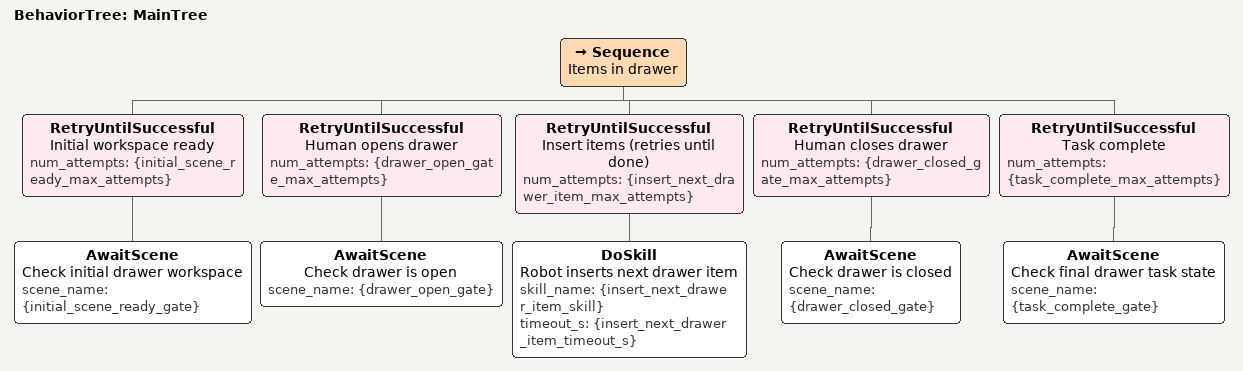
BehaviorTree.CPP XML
<root BTCPP_format="4" main_tree_to_execute="MainTree">
  <BehaviorTree ID="MainTree">
    <Sequence name="Items in drawer">
      <RetryUntilSuccessful name="Initial workspace ready" num_attempts="{initial_scene_ready_max_attempts}">
        <AwaitScene name="Check initial drawer workspace" scene_name="{initial_scene_ready_gate}"/>
      </RetryUntilSuccessful>

      <RetryUntilSuccessful name="Human opens drawer" num_attempts="{drawer_open_gate_max_attempts}">
        <AwaitScene name="Check drawer is open" scene_name="{drawer_open_gate}"/>
      </RetryUntilSuccessful>

      <RetryUntilSuccessful name="Insert items (retries until done)" num_attempts="{insert_next_drawer_item_max_attempts}">
        <DoSkill name="Robot inserts next drawer item" skill_name="{insert_next_drawer_item_skill}" timeout_s="{insert_next_drawer_item_timeout_s}"/>
      </RetryUntilSuccessful>

      <RetryUntilSuccessful name="Human closes drawer" num_attempts="{drawer_closed_gate_max_attempts}">
        <AwaitScene name="Check drawer is closed" scene_name="{drawer_closed_gate}"/>
      </RetryUntilSuccessful>

      <RetryUntilSuccessful name="Task complete" num_attempts="{task_complete_max_attempts}">
        <AwaitScene name="Check final drawer task state" scene_name="{task_complete_gate}"/>
      </RetryUntilSuccessful>
    </Sequence>
  </BehaviorTree>

</root>
